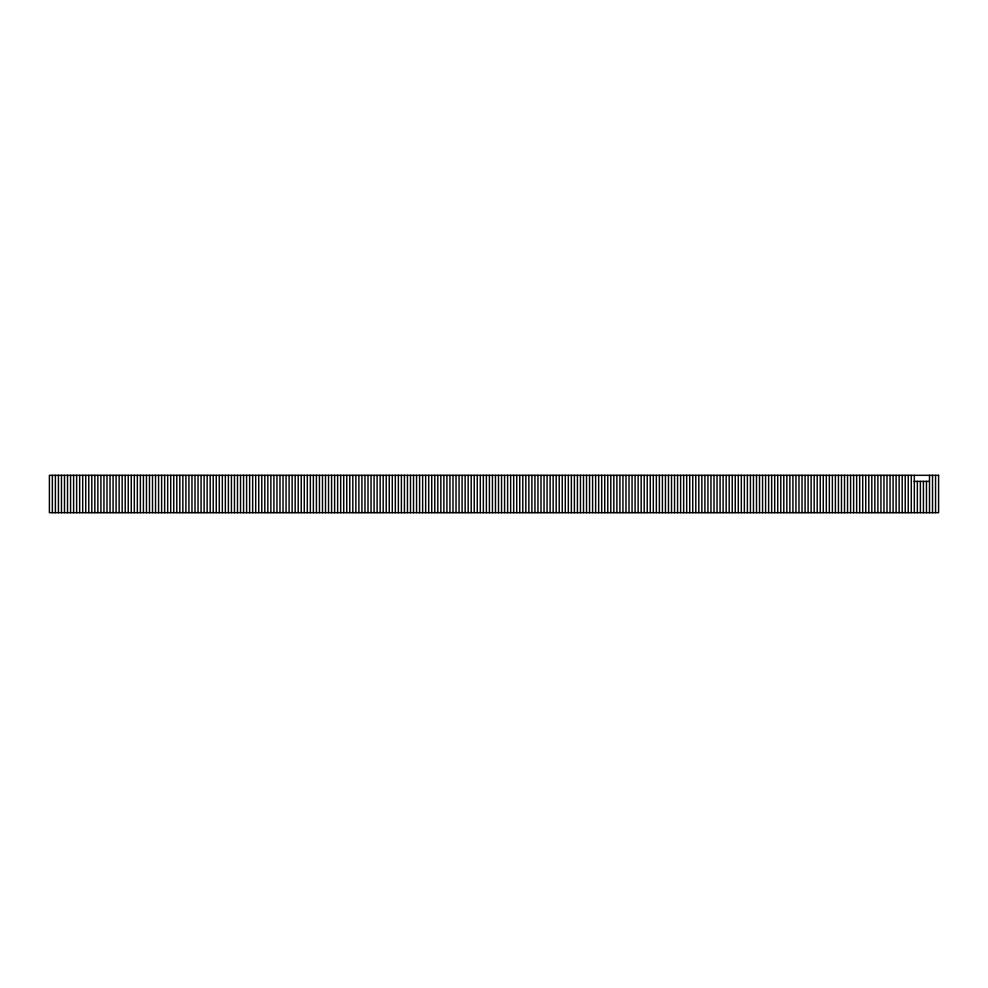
<?xml version="1.0" encoding="UTF-8"?>
<svg xmlns="http://www.w3.org/2000/svg" width="988" height="988" viewBox="0 0 988 988"><rect width="100%" height="100%" fill="white"/><g stroke="black" fill="none" stroke-linecap="round" stroke-linejoin="round"><path stroke-width="1.48" d="M914.073 481.378L929.498 481.378M935.562 475.314L935.562 512.686M932.524 475.314L932.524 512.686M929.498 475.314L929.498 512.686M926.46 481.378L926.46 512.686M923.422 481.378L923.422 512.686M920.384 481.378L920.384 512.686M917.358 481.378L917.358 512.686M914.32 475.314L914.32 512.686M911.282 475.314L911.282 512.686M908.244 475.314L908.244 512.686M905.218 475.314L905.218 512.686M902.18 475.314L902.18 512.686M899.142 475.314L899.142 512.686M896.104 475.314L896.104 512.686M893.078 475.314L893.078 512.686M890.04 475.314L890.04 512.686M887.002 475.314L887.002 512.686M883.964 475.314L883.964 512.686M880.938 475.314L880.938 512.686M877.9 475.314L877.9 512.686M874.862 475.314L874.862 512.686M871.824 475.314L871.824 512.686M868.798 475.314L868.798 512.686M865.76 475.314L865.76 512.686M862.722 475.314L862.722 512.686M859.684 475.314L859.684 512.686M856.658 475.314L856.658 512.686M853.62 475.314L853.62 512.686M850.582 475.314L850.582 512.686M847.543 475.314L847.543 512.686M844.518 475.314L844.518 512.686M841.48 475.314L841.48 512.686M838.442 475.314L838.442 512.686M835.403 475.314L835.403 512.686M832.378 475.314L832.378 512.686M829.34 475.314L829.34 512.686M826.301 475.314L826.301 512.686M823.263 475.314L823.263 512.686M820.238 475.314L820.238 512.686M817.2 475.314L817.2 512.686M814.161 475.314L814.161 512.686M811.123 475.314L811.123 512.686M808.098 475.314L808.098 512.686M805.059 475.314L805.059 512.686M802.021 475.314L802.021 512.686M798.983 475.314L798.983 512.686M795.945 475.314L795.945 512.686M792.919 475.314L792.919 512.686M789.881 475.314L789.881 512.686M786.843 475.314L786.843 512.686M783.805 475.314L783.805 512.686M780.779 475.314L780.779 512.686M777.741 475.314L777.741 512.686M774.703 475.314L774.703 512.686M771.665 475.314L771.665 512.686M768.639 475.314L768.639 512.686M765.601 475.314L765.601 512.686M762.563 475.314L762.563 512.686M759.525 475.314L759.525 512.686M756.499 475.314L756.499 512.686M753.461 475.314L753.461 512.686M750.423 475.314L750.423 512.686M747.385 475.314L747.385 512.686M744.359 475.314L744.359 512.686M741.321 475.314L741.321 512.686M738.283 475.314L738.283 512.686M735.245 475.314L735.245 512.686M732.219 475.314L732.219 512.686M729.181 475.314L729.181 512.686M726.143 475.314L726.143 512.686M723.105 475.314L723.105 512.686M720.079 475.314L720.079 512.686M717.041 475.314L717.041 512.686M714.003 475.314L714.003 512.686M710.965 475.314L710.965 512.686M707.939 475.314L707.939 512.686M704.901 475.314L704.901 512.686M701.863 475.314L701.863 512.686M698.825 475.314L698.825 512.686M695.799 475.314L695.799 512.686M692.761 475.314L692.761 512.686M689.723 475.314L689.723 512.686M686.685 475.314L686.685 512.686M683.659 475.314L683.659 512.686M680.621 475.314L680.621 512.686M677.583 475.314L677.583 512.686M674.545 475.314L674.545 512.686M671.519 475.314L671.519 512.686M668.481 475.314L668.481 512.686M665.443 475.314L665.443 512.686M662.405 475.314L662.405 512.686M659.379 475.314L659.379 512.686M656.341 475.314L656.341 512.686M653.303 475.314L653.303 512.686M650.265 475.314L650.265 512.686M647.226 475.314L647.226 512.686M644.201 475.314L644.201 512.686M641.163 475.314L641.163 512.686M638.125 475.314L638.125 512.686M635.086 475.314L635.086 512.686M632.061 475.314L632.061 512.686M629.023 475.314L629.023 512.686M625.984 475.314L625.984 512.686M622.946 475.314L622.946 512.686M619.921 475.314L619.921 512.686M616.883 475.314L616.883 512.686M613.844 475.314L613.844 512.686M610.806 475.314L610.806 512.686M607.781 475.314L607.781 512.686M604.742 475.314L604.742 512.686M601.704 475.314L601.704 512.686M598.666 475.314L598.666 512.686M595.641 475.314L595.641 512.686M592.602 475.314L592.602 512.686M589.564 475.314L589.564 512.686M586.526 475.314L586.526 512.686M583.5 475.314L583.5 512.686M580.462 475.314L580.462 512.686M577.424 475.314L577.424 512.686M574.386 475.314L574.386 512.686M571.36 475.314L571.36 512.686M568.322 475.314L568.322 512.686M565.284 475.314L565.284 512.686M562.246 475.314L562.246 512.686M559.22 475.314L559.22 512.686M556.182 475.314L556.182 512.686M553.144 475.314L553.144 512.686M550.106 475.314L550.106 512.686M547.08 475.314L547.08 512.686M544.042 475.314L544.042 512.686M541.004 475.314L541.004 512.686M537.966 475.314L537.966 512.686M534.94 475.314L534.94 512.686M531.902 475.314L531.902 512.686M528.864 475.314L528.864 512.686M525.826 475.314L525.826 512.686M522.8 475.314L522.8 512.686M519.762 475.314L519.762 512.686M516.724 475.314L516.724 512.686M513.686 475.314L513.686 512.686M510.648 475.314L510.648 512.686M507.622 475.314L507.622 512.686M504.584 475.314L504.584 512.686M501.546 475.314L501.546 512.686M498.508 475.314L498.508 512.686M495.482 475.314L495.482 512.686M492.444 475.314L492.444 512.686M489.406 475.314L489.406 512.686M486.368 475.314L486.368 512.686M483.342 475.314L483.342 512.686M480.304 475.314L480.304 512.686M477.266 475.314L477.266 512.686M474.228 475.314L474.228 512.686M471.202 475.314L471.202 512.686M468.164 475.314L468.164 512.686M465.126 475.314L465.126 512.686M462.088 475.314L462.088 512.686M459.062 475.314L459.062 512.686M456.024 475.314L456.024 512.686M452.986 475.314L452.986 512.686M449.948 475.314L449.948 512.686M446.922 475.314L446.922 512.686M443.884 475.314L443.884 512.686M440.846 475.314L440.846 512.686M437.808 475.314L437.808 512.686M434.782 475.314L434.782 512.686M431.744 475.314L431.744 512.686M428.706 475.314L428.706 512.686M425.667 475.314L425.667 512.686M422.642 475.314L422.642 512.686M419.604 475.314L419.604 512.686M416.566 475.314L416.566 512.686M413.527 475.314L413.527 512.686M410.502 475.314L410.502 512.686M407.464 475.314L407.464 512.686M404.425 475.314L404.425 512.686M401.387 475.314L401.387 512.686M398.362 475.314L398.362 512.686M395.324 475.314L395.324 512.686M392.285 475.314L392.285 512.686M389.247 475.314L389.247 512.686M386.222 475.314L386.222 512.686M383.183 475.314L383.183 512.686M380.145 475.314L380.145 512.686M377.107 475.314L377.107 512.686M374.082 475.314L374.082 512.686M371.043 475.314L371.043 512.686M368.005 475.314L368.005 512.686M364.967 475.314L364.967 512.686M361.929 475.314L361.929 512.686M358.903 475.314L358.903 512.686M355.865 475.314L355.865 512.686M352.827 475.314L352.827 512.686M349.789 475.314L349.789 512.686M346.763 475.314L346.763 512.686M343.725 475.314L343.725 512.686M340.687 475.314L340.687 512.686M337.649 475.314L337.649 512.686M334.623 475.314L334.623 512.686M331.585 475.314L331.585 512.686M328.547 475.314L328.547 512.686M325.509 475.314L325.509 512.686M322.483 475.314L322.483 512.686M319.445 475.314L319.445 512.686M316.407 475.314L316.407 512.686M313.369 475.314L313.369 512.686M310.343 475.314L310.343 512.686M307.305 475.314L307.305 512.686M304.267 475.314L304.267 512.686M301.229 475.314L301.229 512.686M298.203 475.314L298.203 512.686M295.165 475.314L295.165 512.686M292.127 475.314L292.127 512.686M289.089 475.314L289.089 512.686M286.063 475.314L286.063 512.686M283.025 475.314L283.025 512.686M279.987 475.314L279.987 512.686M276.949 475.314L276.949 512.686M273.923 475.314L273.923 512.686M270.885 475.314L270.885 512.686M267.847 475.314L267.847 512.686M264.809 475.314L264.809 512.686M261.783 475.314L261.783 512.686M258.745 475.314L258.745 512.686M255.707 475.314L255.707 512.686M252.669 475.314L252.669 512.686M249.643 475.314L249.643 512.686M246.605 475.314L246.605 512.686M243.567 475.314L243.567 512.686M240.529 475.314L240.529 512.686M237.503 475.314L237.503 512.686M234.465 475.314L234.465 512.686M231.427 475.314L231.427 512.686M228.389 475.314L228.389 512.686M225.35 475.314L225.35 512.686M222.325 475.314L222.325 512.686M219.287 475.314L219.287 512.686M216.249 475.314L216.249 512.686M213.21 475.314L213.21 512.686M210.185 475.314L210.185 512.686M207.147 475.314L207.147 512.686M204.108 475.314L204.108 512.686M201.07 475.314L201.07 512.686M198.045 475.314L198.045 512.686M195.007 475.314L195.007 512.686M191.968 475.314L191.968 512.686M188.93 475.314L188.93 512.686M185.905 475.314L185.905 512.686M182.866 475.314L182.866 512.686M179.828 475.314L179.828 512.686M176.79 475.314L176.79 512.686M173.764 475.314L173.764 512.686M170.726 475.314L170.726 512.686M167.688 475.314L167.688 512.686M164.65 475.314L164.65 512.686M161.624 475.314L161.624 512.686M158.586 475.314L158.586 512.686M155.548 475.314L155.548 512.686M152.51 475.314L152.51 512.686M149.484 475.314L149.484 512.686M146.446 475.314L146.446 512.686M143.408 475.314L143.408 512.686M140.37 475.314L140.37 512.686M137.344 475.314L137.344 512.686M134.306 475.314L134.306 512.686M131.268 475.314L131.268 512.686M128.23 475.314L128.23 512.686M125.204 475.314L125.204 512.686M122.166 475.314L122.166 512.686M119.128 475.314L119.128 512.686M116.09 475.314L116.09 512.686M113.064 475.314L113.064 512.686M110.026 475.314L110.026 512.686M106.988 475.314L106.988 512.686M103.95 475.314L103.95 512.686M100.924 475.314L100.924 512.686M97.886 475.314L97.886 512.686M94.848 475.314L94.848 512.686M91.81 475.314L91.81 512.686M88.784 475.314L88.784 512.686M85.746 475.314L85.746 512.686M82.708 475.314L82.708 512.686M79.67 475.314L79.67 512.686M76.632 475.314L76.632 512.686M73.606 475.314L73.606 512.686M70.568 475.314L70.568 512.686M67.53 475.314L67.53 512.686M64.492 475.314L64.492 512.686M61.466 475.314L61.466 512.686M58.428 475.314L58.428 512.686M55.39 475.314L55.39 512.686M52.352 475.314L52.352 512.686M938.6 475.314L49.4 475.314L49.4 512.686L938.6 512.686L938.6 475.314"/></g></svg>
